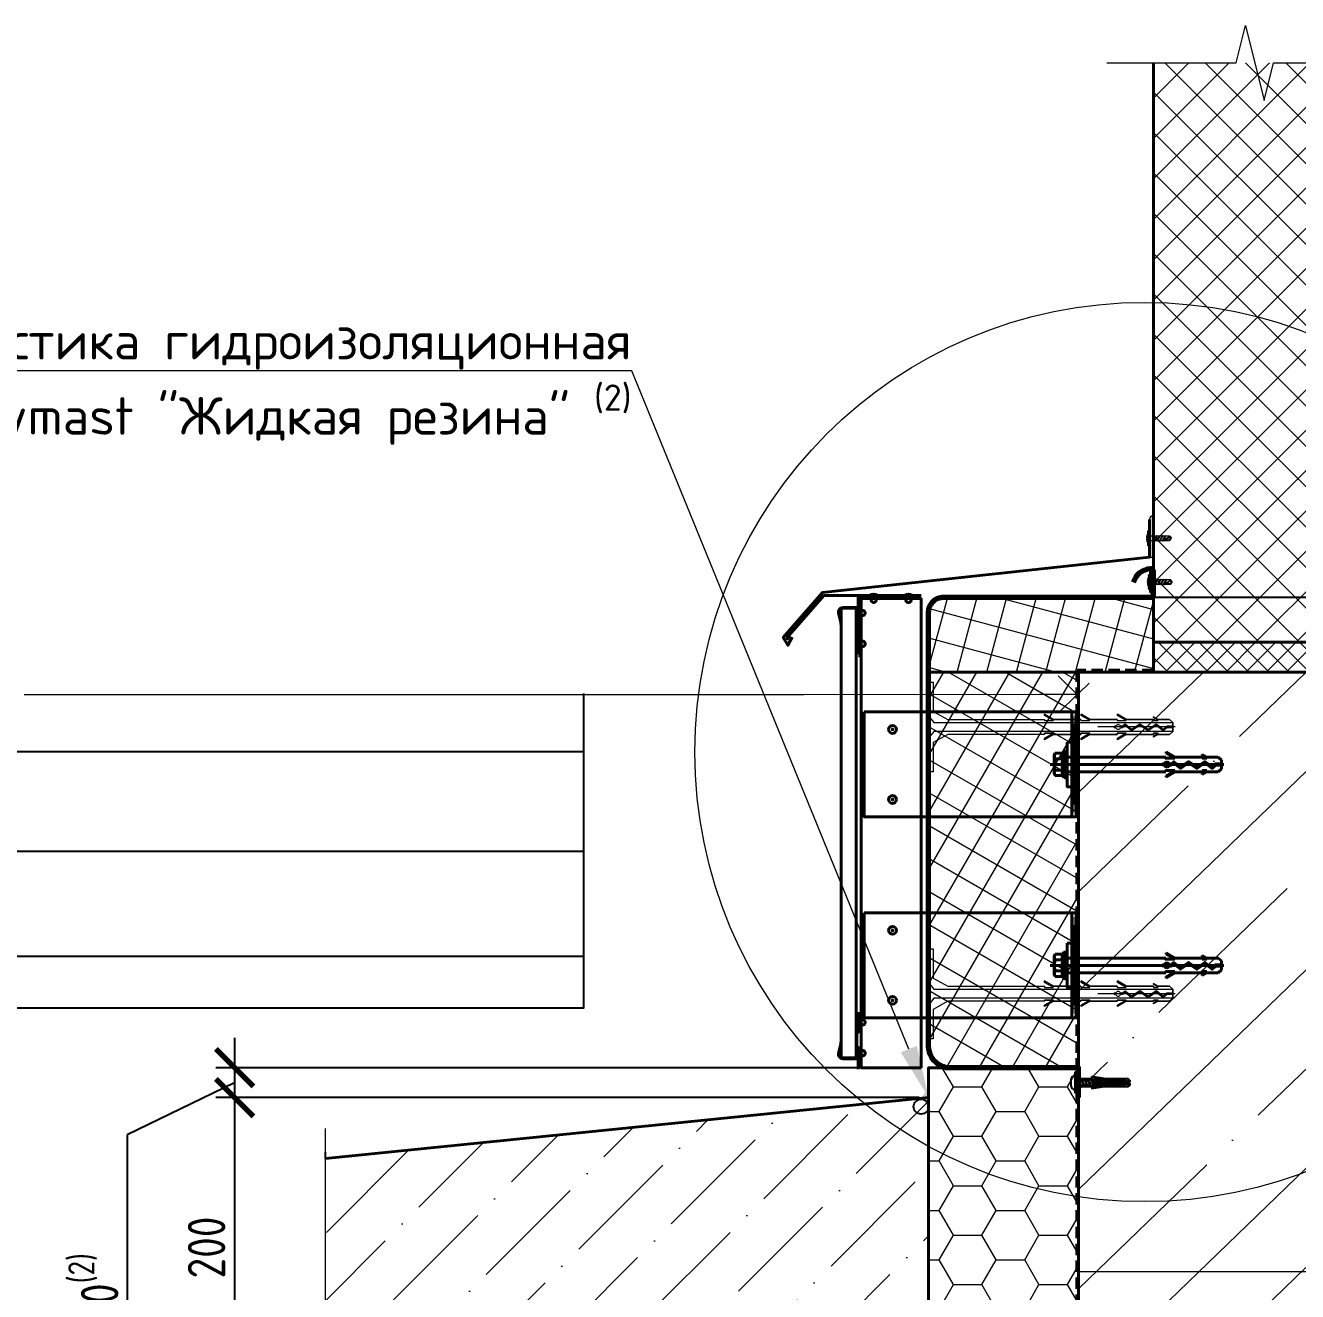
# Model space of a CAD drawing. Header units: millimetres. Extents: x -3689 to 2955806, y -724709 to -635850.
# Drawn here: x 2948926 to 2949774, y -717738 to -716893 of the extents above; entities that cross this region are included whole.
import ezdxf
from ezdxf import colors
from ezdxf.entities.mleader import LeaderData, LeaderLine
from ezdxf.math import Vec2, Vec3

# ---------------------------------------------------------------- set-up
doc = ezdxf.new("R2010")
doc.units = ezdxf.units.MM
doc.set_wipeout_variables(frame=1)
doc.header["$PDMODE"] = 35
doc.linetypes.add('DASHED2', pattern=[0.375, 0.25, -0.125])
for name, color, linetype, lineweight in [('0_текст', 7, 'Continuous', 0), ('_PP_Hatch', 9, 'Continuous', 9), ('_PP_Primary Line Continuous', 3, 'Continuous', 40), ('_Выноска', 7, 'Continuous', 15), ('K_Dim', 165, 'Continuous', 13), ('гидроветрозащита', 10, 'Continuous', 70), ('Гидроизоляция монолита', 30, 'DASHED2', 50), ('Стены сечение', 7, 'Continuous', 40), ('Штрих Мин. Вата', 40, 'Continuous', 15)]:
    doc.layers.add(name, color=color, linetype=linetype, lineweight=lineweight)
doc.layers.add('S-METL', color=14, linetype='Continuous')
doc.layers.add('S-WALL-PATT', color=181, linetype='Continuous')
doc.styles.add('GOST 2.304', font='CS_Gost2304.shx')
doc.styles.add('SPDS', font='isocpeui.ttf')
doc.linetypes.add('зигзаг', pattern='A,0.00254,-5.08,[131,ltypeshp.shx,S=5.08,R=0,X=-5.08,Y=0],-10.16,[131,ltypeshp.shx,S=5.08,R=180,X=5.08,Y=0],-5.08', length=20.32254)
doc.dimstyles.new('SPDS', dxfattribs={"dimscale": 100, "dimtxt": 2.5, "dimasz": 2.5, "dimexe": 1.25, "dimexo": 0.625, "dimtad": 1, "dimdec": 0, "dimrnd": 0.001, "dimtxsty": 'GOST 2.304', "dimblk": 'ARCHTICK', "dimblk1": 'ARCHTICK', "dimblk2": 'ARCHTICK', "dimcen": 2.5, "dimdle": 2, "dimadec": 0, "dimazin": 2, "dimtfac": 0.75, "dimtdec": 4, "dimtmove": 1, "dimatfit": 3, "dimfxl": 1, "dimtolj": 1, "dimarcsym": 0})

# ---------------------------------------------------------------- blocks, each defined once
blk = doc.blocks.new('анкер')
at = {"color": 9, "ltscale": 5}
for p, q in [((-96.6, 8.72), (-97.29, 7.44)), ((-96.6, 8.72), (-96.6, -8.72)), ((-103.04, 6.25), (-102.36, 7.44)), ((-103.04, -6.25), (-103.04, 6.25)), ((-97.29, 7.44), (-102.36, 7.44)), ((-97.29, 3.72), (-102.36, 3.72)), ((-103.04, -6.25), (-102.36, -7.44)), ((-97.29, -3.72), (-102.36, -3.72)), ((-97.29, -7.44), (-102.36, -7.44)), ((-96.6, -8.72), (-97.29, -7.44))]:
    blk.add_line(p, q, dxfattribs=at)
at = {"color": 9}
for p, q in [((-96.11, 8.72), (-96.6, 8.72)), ((-96.11, -8.72), (-96.6, -8.72))]:
    blk.add_line(p, q, dxfattribs=at)
at = {"color": 9, "ltscale": 3}
blk.add_line((-96.11, 8.72), (-96.11, -8.72), dxfattribs=at)
at = {"color": 9, "ltscale": 10}
blk.add_line((10.06, 0), (-105.74, 0), dxfattribs=at)
at = {"color": 9, "ltscale": 7}
for p, q in [((-94.35, 4.91), (-28.61, 4.91)), ((-22.33, 4.91), (-28.45, 8.44)), ((-28.45, 8.44), (-28.45, 7.53)), ((-22.54, 4.13), (-28.45, 7.54)), ((-22.33, 4.91), (-4.35, 4.91)), ((-22.33, 4.91), (-4.35, 4.91)), ((-4.35, 4.91), (-4.35, 4.13)), ((-4.35, 4.13), (-1.21, 4.13)), ((-1.21, 4.91), (-4.27, 6.68)), ((-4.27, 6.68), (-4.27, 6.22)), ((-1.21, 4.13), (-4.27, 6.23)), ((-1.21, 4.91), (6.27, 4.91)), ((8.62, 2.95), (6.27, 4.91)), ((8.23, -0.47), (8.23, 0.46)), ((8.62, -2.95), (8.62, 2.95)), ((-94.35, -4.91), (-28.61, -4.91)), ((-22.54, -4.13), (-28.45, -7.54)), ((-22.33, -4.91), (-28.45, -8.44)), ((-28.45, -8.44), (-28.45, -7.53)), ((-24.94, -0.47), (-25.89, -0.47)), ((-22.33, -4.91), (-4.35, -4.91)), ((-4.35, -4.91), (-4.35, -4.13)), ((-4.35, -4.13), (-1.21, -4.13)), ((-1.21, -4.13), (-4.27, -6.23)), ((-1.21, -4.91), (-4.27, -6.68)), ((-4.27, -6.68), (-4.27, -6.22)), ((-1.21, -4.91), (6.27, -4.91)), ((8.62, -2.95), (6.27, -4.91))]:
    blk.add_line(p, q, dxfattribs=at)
blk.add_lwpolyline([(-96.11, -8.92), (-94.35, -8.92), (-94.35, 8.92), (-96.11, 8.92)], close=True, dxfattribs=at)
at = {"color": 9, "ltscale": 5}
blk.add_lwpolyline([(-94.35, 14.86), (-91.38, 14.86), (-91.38, -14.86), (-94.35, -14.86)], close=True, dxfattribs=at)
at = {"color": 9, "ltscale": 7}
for points in [[(-29.42, 0.47), (-30.24, 0.47)], [(-28.61, 4.91), (-28.61, 4.13), (-22.54, 4.13)], [(8.23, 0.46), (4.55, 0.46), (2.21, -1.7), (-2.51, 1.93), (-7.86, -1.7), (-13.56, 1.93), (-18.9, -1.7), (-23.31, 1.85), (-24.94, 0.47), (-26.43, 0.47)], [(8.23, -0.47), (4.55, -0.47), (2.21, -2.63), (-2.51, 1), (-7.86, -2.63), (-13.56, 1), (-18.9, -2.63), (-23.31, 0.92), (-24.94, -0.47), (-26.43, -0.47)], [(-29.42, -0.47), (-30.24, -0.47)], [(-28.61, -4.91), (-28.61, -4.13), (-22.54, -4.13)]]:
    blk.add_lwpolyline(points, dxfattribs=at)
for centre, radius, start, end in [((-30.24, 0), 0.471, 90, 270), ((-27.92, 0), 1.57, 17.4576, 162.5424), ((-27.92, 0), 1.57, 197.4576, 342.5424)]:
    blk.add_arc(centre, radius, start, end, dxfattribs=at)
at = {"color": 9, "ltscale": 5}
for points in [[(-102.36, 7.44), (-103.43, 5.58), (-102.36, 3.72)], [(-102.36, 3.72), (-103.43, 0), (-102.36, -3.72)], [(-97.29, 3.72), (-98.36, 5.58), (-97.29, 7.44)], [(-97.29, -3.72), (-98.36, 0), (-97.29, 3.72)], [(-102.36, -3.72), (-103.43, -5.58), (-102.36, -7.44)], [(-97.29, -7.44), (-98.36, -5.58), (-97.29, -3.72)]]:
    blk.add_rational_spline(points, [1.31624349047, 1.51986706708, 1.31624349047], degree=2, dxfattribs=at)
blk = doc.blocks.new('4.2x16')
at = {"lineweight": 0}
for p, q in [((-1.2, 5.3), (-1.2, -5.3)), ((14.88, 1.6), (16, 0))]:
    blk.add_line(p, q, dxfattribs=at)
for points in [[(-1.2, 3.6, 0.114819), (-2.1, 0.25), (-1.6, 0.25), (-1.6, -0.25), (-2.1, -0.25, 0.114819), (-1.2, -3.6)], [(0, -5.3), (0, 5.3, 0.414214), (-0.2, 5.5), (-1, 5.5, 0.414214), (-1.2, 5.3, 0.209763), (-1.2, 3.8)], [(0, 3.1, 0.414214), (1.5, 1.6), (3.3, 1.6), (3.59, 2.1)], [(14.23, -0.83, 0.131652), (14.88, -1.6), (16, 0), (14.23, -0.83), (9.88, 1.6), (14.88, 1.6), (14.72, 1.3), (15.72, -0.13)], [(-1.2, -3.8, 0.209763), (-1.2, -5.3, 0.414214), (-1, -5.5), (-0.2, -5.5, 0.414214), (0, -5.3)], [(5.15, -1.6), (1.5, -1.6, 0.414214), (0, -3.1)]]:
    blk.add_lwpolyline(points, format="xyb", dxfattribs=at)
for points in [[(0, -1.6), (0, -1.6), (0, 1.6)], [(3.59, 2.1), (5.44, -2.1)], [(3.88, 1.6), (5.3, 1.6)], [(5.59, 2.1), (7.44, -2.1)], [(5.88, 1.6), (7.3, 1.6)], [(7.59, 2.1), (9.44, -2.1)], [(7.88, 1.6), (9.3, 1.6)], [(14.72, 1.3), (11.03, 1.3), (14.57, -0.67)], [(7.15, -1.6), (5.73, -1.6)], [(9.15, -1.6), (7.73, -1.6)], [(11.15, -1.6), (9.73, -1.6)], [(11.73, -1.6), (11.44, -2.1)], [(14.88, -1.6), (11.73, -1.6)]]:
    blk.add_lwpolyline(points, dxfattribs=at)
for points in [[(3.59, 2.1), (5.73, -1.6), (5.44, -2.1), (3.3, 1.6)], [(5.3, 1.6), (5.59, 2.1), (7.73, -1.6), (7.44, -2.1)], [(7.3, 1.6), (7.59, 2.1), (9.73, -1.6), (9.44, -2.1)], [(9.59, 2.1), (11.44, -2.1), (9.3, 1.6), (9.59, 2.1), (11.73, -1.6)]]:
    blk.add_lwpolyline(points, close=True, dxfattribs=at)
blk = doc.blocks.new('*U385')
blk.add_blockref('4.2x16', (0, 0))
blk = doc.blocks.new('перфолента')
at = {"layer": '_PP_Primary Line Continuous', "color": 116, "true_color": 0x136734}
for points in [[(-3.26, -10.65), (-1.26, -10.65), (-1.26, 3.35), (-3.26, 3.35), (-3.26, -10.65)], [(-3.26, 3.35), (-1.26, -10.65), (-1.26, 3.35), (-3.26, -10.65)]]:
    blk.add_lwpolyline(points, dxfattribs=at)
blk = doc.blocks.new('шуруп 4х40')
at = {"color": 0}
for p, q in [((-3.23, -2.91), (-3.23, 2.91)), ((-1.13, 5.33), (0, 5.33)), ((0, -5.33), (0, 5.33)), ((0, 1.92), (0.08, 2)), ((0.79, -1.73), (0, 1.1)), ((1.1, -2), (0.08, 2)), ((0.08, 2), (0.39, 1.73)), ((1.36, -1.73), (0.39, 1.73)), ((2.26, 1.73), (0.39, 1.73)), ((2.26, 1.73), (2.52, 2)), ((3.23, -1.73), (2.26, 1.73)), ((3.54, -2), (2.52, 2)), ((2.52, 2), (2.83, 1.73)), ((3.8, -1.73), (2.83, 1.73)), ((2.83, 1.73), (4.66, 1.73)), ((4.66, 1.73), (4.92, 2)), ((5.63, -1.73), (4.66, 1.73)), ((5.94, -2), (4.92, 2)), ((4.92, 2), (5.23, 1.73)), ((6.2, -1.73), (5.23, 1.73)), ((5.23, 1.73), (7.09, 1.73)), ((7.09, 1.73), (7.35, 2)), ((8.06, -1.73), (7.09, 1.73)), ((8.37, -2), (7.35, 2)), ((7.35, 2), (7.66, 1.73)), ((8.63, -1.73), (7.66, 1.73)), ((9.53, 1.73), (7.66, 1.73)), ((9.53, 1.73), (9.78, 2)), ((10.5, -1.73), (9.53, 1.73)), ((10.81, -2), (9.78, 2)), ((9.78, 2), (10.09, 1.73)), ((11.06, -1.73), (10.09, 1.73)), ((11.96, 1.73), (10.09, 1.73)), ((11.96, 1.73), (12.22, 2)), ((12.93, -1.73), (11.96, 1.73)), ((13.24, -2), (12.22, 2)), ((12.22, 2), (12.53, 1.73)), ((13.5, -1.73), (12.53, 1.73)), ((12.53, 1.73), (14.36, 1.73)), ((14.36, 1.73), (14.62, 2)), ((15.33, -1.73), (14.36, 1.73)), ((15.64, -2), (14.62, 2)), ((14.62, 2), (14.93, 1.73)), ((15.9, -1.73), (14.93, 1.73)), ((14.93, 1.73), (16.79, 1.73)), ((16.79, 1.73), (17.05, 2)), ((17.77, -1.73), (16.79, 1.73)), ((18.08, -2), (17.05, 2)), ((17.05, 2), (17.36, 1.73)), ((18.33, -1.73), (17.36, 1.73)), ((19.19, 1.73), (17.36, 1.73)), ((19.19, 1.73), (19.45, 2)), ((20.17, -1.73), (19.19, 1.73)), ((20.48, -2), (19.45, 2)), ((19.45, 2), (19.76, 1.73)), ((20.73, -1.73), (19.76, 1.73)), ((21.63, 1.73), (19.76, 1.73)), ((21.63, 1.73), (21.89, 2)), ((22.6, -1.73), (21.63, 1.73)), ((22.91, -2), (21.89, 2)), ((21.89, 2), (22.2, 1.73)), ((23.17, -1.73), (22.2, 1.73)), ((24.03, 1.73), (22.2, 1.73)), ((24.03, 1.73), (24.29, 2)), ((25, -1.73), (24.03, 1.73)), ((25.31, -2), (24.29, 2)), ((24.29, 2), (24.6, 1.73)), ((25.57, -1.73), (24.6, 1.73)), ((26.46, 1.73), (24.6, 1.73)), ((26.46, 1.73), (26.72, 2)), ((27.43, -1.73), (26.46, 1.73)), ((27.74, -2), (26.72, 2)), ((26.72, 2), (27.03, 1.73)), ((28, -1.73), (27.03, 1.73)), ((28.86, 1.73), (27.03, 1.73)), ((28.86, 1.73), (29.12, 2)), ((29.83, -1.73), (28.86, 1.73)), ((30.14, -2), (29.12, 2)), ((29.12, 2), (29.43, 1.73)), ((30.4, -1.73), (29.43, 1.73)), ((29.43, 1.73), (31.26, 1.73)), ((31.26, 1.73), (31.52, 2)), ((32.23, -1.73), (31.26, 1.73)), ((32.54, -2), (31.52, 2)), ((31.52, 2), (31.83, 1.73)), ((32.8, -1.73), (31.83, 1.73)), ((31.83, 1.73), (33.76, 1.73)), ((33.76, 1.73), (34.02, 2)), ((34.73, -1.73), (33.76, 1.73)), ((35.04, -2), (34.02, 2)), ((34.02, 2), (34.33, 1.73)), ((35.3, -1.73), (34.33, 1.73)), ((34.33, 1.73), (35.67, 1.73)), ((36.25, 1.5), (35.67, 1.73)), ((36.52, 1.68), (36.25, 1.5)), ((36.95, -1.22), (36.25, 1.5)), ((37.25, -1.39), (36.52, 1.68)), ((36.91, 1.24), (36.52, 1.68)), ((37.44, -1.02), (36.91, 1.24)), ((40, 0), (36.91, 1.24)), ((37.44, -1.02), (40, 0)), ((-1.13, -5.33), (0, -5.33)), ((0, -1.73), (0.79, -1.73)), ((0.79, -1.73), (1.1, -2)), ((1.36, -1.73), (1.1, -2)), ((1.36, -1.73), (3.23, -1.73)), ((3.23, -1.73), (3.54, -2)), ((3.8, -1.73), (3.54, -2)), ((3.8, -1.73), (5.63, -1.73)), ((5.63, -1.73), (5.94, -2)), ((6.2, -1.73), (5.94, -2)), ((6.2, -1.73), (8.06, -1.73)), ((8.06, -1.73), (8.37, -2)), ((8.63, -1.73), (8.37, -2)), ((8.63, -1.73), (10.5, -1.73)), ((10.5, -1.73), (10.81, -2)), ((11.06, -1.73), (10.81, -2)), ((11.06, -1.73), (12.93, -1.73)), ((12.93, -1.73), (13.24, -2)), ((13.5, -1.73), (13.24, -2)), ((13.5, -1.73), (15.33, -1.73)), ((15.33, -1.73), (15.64, -2)), ((15.9, -1.73), (15.64, -2)), ((15.9, -1.73), (17.77, -1.73)), ((17.77, -1.73), (18.08, -2)), ((18.33, -1.73), (18.08, -2)), ((18.33, -1.73), (20.17, -1.73)), ((20.17, -1.73), (20.48, -2)), ((20.73, -1.73), (20.48, -2)), ((20.73, -1.73), (22.6, -1.73)), ((22.6, -1.73), (22.91, -2)), ((23.17, -1.73), (22.91, -2)), ((23.17, -1.73), (25, -1.73)), ((25, -1.73), (25.31, -2)), ((25.57, -1.73), (25.31, -2)), ((25.57, -1.73), (27.43, -1.73)), ((27.43, -1.73), (27.74, -2)), ((28, -1.73), (27.74, -2)), ((28, -1.73), (29.83, -1.73)), ((29.83, -1.73), (30.14, -2)), ((30.4, -1.73), (30.14, -2)), ((30.4, -1.73), (32.23, -1.73)), ((32.23, -1.73), (32.54, -2)), ((32.8, -1.73), (32.54, -2)), ((32.8, -1.73), (34.73, -1.73)), ((34.73, -1.73), (35.04, -2)), ((35.3, -1.73), (35.04, -2)), ((35.3, -1.73), (35.67, -1.73)), ((35.67, -1.73), (36.95, -1.22)), ((36.95, -1.22), (37.25, -1.39)), ((37.25, -1.39), (37.44, -1.02))]:
    blk.add_line(p, q, dxfattribs=at)
for centre, start, end in [((1.84, 0.64), 122.32345, 155.86419), ((1.84, -0.64), 204.13581, 237.67655)]:
    blk.add_arc(centre, 5.56, start, end, dxfattribs=at)
blk = doc.blocks.new('дюбель 6х40')
for p, q in [((0, 3), (12, 3)), ((0, -3), (0, 3)), ((11.98, 3.63), (12.13, 4.52)), ((21, 2.11), (11.98, 3.63)), ((12, 3), (12, 2.1)), ((12, 2.1), (21, 2.1)), ((12, 0.3), (40, 0.3)), ((12, -0.3), (12, 0.3)), ((21, 3), (12.13, 4.52)), ((21, 3), (38.61, 3)), ((24.01, 1.2), (24.01, 3)), ((24.01, 1.2), (27.61, 1.2)), ((27.61, 1.2), (27.61, 3)), ((30.01, 1.2), (30.01, 3)), ((30.01, 1.2), (33.61, 1.2)), ((33.61, 1.2), (33.61, 3)), ((38.61, 3), (38.61, 0.3)), ((40, 1.8), (38.61, 3)), ((40, 1.8), (40, 0.3)), ((12, -3), (0, -3)), ((21, -2.11), (11.98, -3.63)), ((11.98, -3.63), (12.13, -4.52)), ((12, -0.3), (40, -0.3)), ((12, -2.1), (21, -2.1)), ((12, -3), (12, -2.1)), ((21, -3), (12.13, -4.52)), ((38.61, -3), (21, -3)), ((24.01, -1.2), (27.61, -1.2)), ((24.01, -1.2), (24.01, -3)), ((27.61, -1.2), (27.61, -3)), ((30.01, -1.2), (33.61, -1.2)), ((30.01, -1.2), (30.01, -3)), ((33.61, -1.2), (33.61, -3)), ((38.61, -0.3), (38.61, -3)), ((40, -1.8), (38.61, -3)), ((40, -0.3), (40, -1.8))]:
    blk.add_line(p, q)
blk = doc.blocks.new('*U410')
for name in ['шуруп 4х40', 'дюбель 6х40']:
    blk.add_blockref(name, (0, 0))
blk = doc.blocks.new('кляммер')
at = {"layer": '_PP_Primary Line Continuous', "color": 6}
blk.add_lwpolyline([(0, 38), (0, 24.59), (-1, 24.59), (-1, 14.59), (0, 14.59), (0, 0)], dxfattribs=at)
blk.add_lwpolyline([(0, 0), (0, 6, 0.414214), (-1, 7), (-10.19, 7, -0.485847), (-13.1, 10.71), (-11.61, 16.84, 0.144281), (-11.67, 17.97), (-11.87, 18.55)], format="xyb", dxfattribs=at)
blk = doc.blocks.new('заклнпка')
at = {"layer": '_PP_Primary Line Continuous', "color": 116, "true_color": 0x136734}
blk.add_lwpolyline([(-0.25, -2.36), (0, -2.36), (0, -1.36), (2, -1.36, 1.795088), (2, 1.64), (0, 1.64), (0, 2.64), (-0.25, 2.64, 0.29532)], format="xyb", close=True, dxfattribs=at)
blk = doc.blocks.new('ваыаы')
at = {"layer": '_PP_Primary Line Continuous', "color": 159, "true_color": 0x22346e}
blk.add_lwpolyline([(-141.44, 35), (0, 35), (0, -35), (-141.44, -35)], close=True, dxfattribs=at)
blk.add_lwpolyline([(0, -35), (-3, -35), (-3, 35), (0, 35), (-3, -35), (0, -35), (-3, 35)], dxfattribs=at)
blk = doc.blocks.new('_ARCHTICK')
at = {"color": 0, "linetype": 'ByBlock', "const_width": 0.15}
blk.add_lwpolyline([(-0.5, -0.5), (0.5, 0.5)], dxfattribs=at)
blk = doc.blocks.new('*D464')
at = {"layer": '_Выноска', "color": 0, "lineweight": -2, "transparency": 16777216}
for p, q in [((2950086.4, -717188.15), (2950086.4, -717274.43)), ((2950086.4, -717254.43), (2950086.4, -717344.43)), ((2949633.51, -717274.43), (2950098.9, -717274.43)), ((2949633.51, -717324.43), (2950098.9, -717324.43))]:
    blk.add_line(p, q, dxfattribs=at)
at = {"layer": 'Defpoints', "color": 0, "transparency": 16777216}
for p in [(2949627.26, -717274.43), (2949627.26, -717324.43), (2950086.4, -717324.43)]:
    blk.add_point(p, dxfattribs=at)
at = {"layer": '_Выноска', "color": 0, "lineweight": -2, "transparency": 16777216, "xscale": 25, "yscale": 25, "zscale": 25}
for p, rotation in [((2950086.4, -717274.43), 90), ((2950086.4, -717324.43), 270)]:
    blk.add_blockref('_ARCHTICK', p, dxfattribs=dict(at, rotation=rotation))
at = {"layer": '_Выноска', "color": 0, "transparency": 16777216, "insert": (2950067.65, -717214.64), "char_height": 25, "attachment_point": 5, "rotation": 90, "style": 'GOST 2.304'}
blk.add_mtext('\\A1;50', dxfattribs=at)
blk = doc.blocks.new('*D466')
at = {"layer": '_Выноска', "color": 0, "lineweight": -2, "transparency": 16777216}
for p, q in [((2949065.14, -717588.43), (2949065.14, -717828.43)), ((2949522.01, -717608.43), (2949052.64, -717608.43)), ((2949522.01, -717808.43), (2949052.64, -717808.43))]:
    blk.add_line(p, q, dxfattribs=at)
at = {"layer": 'Defpoints', "color": 0, "transparency": 16777216}
for p in [(2949528.26, -717608.43), (2949065.14, -717808.43), (2949528.26, -717808.43)]:
    blk.add_point(p, dxfattribs=at)
at = {"layer": '_Выноска', "color": 0, "lineweight": -2, "transparency": 16777216, "xscale": 25, "yscale": 25, "zscale": 25}
for p, rotation in [((2949065.14, -717608.43), 90), ((2949065.14, -717808.43), 270)]:
    blk.add_blockref('_ARCHTICK', p, dxfattribs=dict(at, rotation=rotation))
at = {"layer": '_Выноска', "color": 0, "transparency": 16777216, "insert": (2949046.39, -717708.43), "char_height": 25, "attachment_point": 5, "rotation": 90, "style": 'GOST 2.304'}
blk.add_mtext('\\A1;200', dxfattribs=at)
blk = doc.blocks.new('*D468')
at = {"layer": '_Выноска', "color": 0, "lineweight": -2, "transparency": 16777216}
for p, q in [((2949065.14, -717568.43), (2949065.14, -717628.43)), ((2949522.01, -717588.43), (2949052.64, -717588.43)), ((2949065.14, -717598.43), (2948993.32, -717633.14)), ((2949522.01, -717608.43), (2949052.64, -717608.43)), ((2948993.32, -717633.14), (2948993.32, -717825.05))]:
    blk.add_line(p, q, dxfattribs=at)
at = {"layer": 'Defpoints', "color": 0, "transparency": 16777216}
for p in [(2949528.26, -717588.43), (2949065.14, -717608.43), (2949528.26, -717608.43)]:
    blk.add_point(p, dxfattribs=at)
at = {"layer": '_Выноска', "color": 0, "lineweight": -2, "transparency": 16777216, "xscale": 25, "yscale": 25, "zscale": 25}
for p, rotation in [((2949065.14, -717588.43), 90), ((2949065.14, -717608.43), 270)]:
    blk.add_blockref('_ARCHTICK', p, dxfattribs=dict(at, rotation=rotation))
at = {"layer": '_Выноска', "color": 0, "transparency": 16777216, "insert": (2948970.82, -717761.7), "char_height": 25, "width": 244.6245, "attachment_point": 5, "rotation": 90, "style": 'GOST 2.304'}
blk.add_mtext('\\A1;20-100{\\H0.7x;\\S(2)^ ;}', dxfattribs=at)
blk = doc.blocks.new('заккккккл')
at = {"layer": '_PP_Primary Line Continuous', "color": 7}
for radius in [2.61, 0.21]:
    blk.add_circle((0, 0), radius, dxfattribs=at)
blk = doc.blocks.new('Паршют')
at = {"color": 1}
for p, q in [((164.43, 0), (113, 0)), ((162.61, -0.47), (162.61, 0.46)), ((163, -2.95), (163, 2.95)), ((83.31, -4.22), (77.41, -7.62)), ((83.52, -5), (77.41, -8.53)), ((77.41, -8.53), (77.41, -7.61)), ((113, -5), (125.77, -5)), ((131.83, -4.22), (125.93, -7.62)), ((132.04, -5), (125.93, -8.53)), ((125.93, -8.53), (125.93, -7.61)), ((129.44, -0.47), (128.48, -0.47)), ((132.04, -5), (150.03, -5)), ((150.03, -5), (150.03, -4.22)), ((150.03, -4.22), (153.17, -4.22)), ((153.17, -4.22), (150.11, -6.31)), ((153.17, -5), (150.11, -6.77)), ((150.11, -6.77), (150.11, -6.31)), ((153.17, -5), (160.65, -5)), ((163, -3.04), (160.65, -5))]:
    blk.add_line(p, q, dxfattribs=at)
at = {"color": 9, "ltscale": 7}
for p, q in [((83.52, -5), (101.51, -5)), ((107.57, -4.22), (101.67, -7.62)), ((107.78, -5), (101.67, -8.53)), ((101.67, -8.53), (101.67, -7.61)), ((107.78, -5), (125.77, -5))]:
    blk.add_line(p, q, dxfattribs=at)
at = {"color": 1}
for points in [[(77.41, 7.61), (77.41, 8.53), (83.52, 5), (101.51, 5), (101.51, 4.22), (107.57, 4.22), (101.67, 7.62), (101.67, 8.53), (107.78, 5), (125.77, 5), (125.77, 4.22), (131.83, 4.22), (125.93, 7.62), (125.93, 8.53), (132.04, 5), (150.03, 5), (150.03, 4.22), (153.17, 4.22), (150.11, 6.31), (150.11, 6.77), (153.17, 5), (160.65, 5), (162.93, 3), (162.94, -3), (160.65, -5), (153.17, -5), (150.11, -6.77), (150.11, -6.31), (153.17, -4.22), (150.03, -4.22), (150.03, -5), (132.04, -5), (125.93, -8.53), (125.93, -7.62), (131.83, -4.22), (125.77, -4.22), (125.77, -5), (107.78, -5), (101.67, -8.53), (101.67, -7.61), (107.57, -4.22), (101.51, -4.22), (101.51, -5), (83.52, -5), (77.41, -8.53), (77.41, -7.61), (83.31, -4.22), (77.25, -4.22), (77.25, -5), (12.71, -5), (3, -10.38), (3, -30), (0, -30), (0, 30), (3, 30), (3, 10.38), (12.71, 5), (77.25, 5), (77.25, 4.22), (83.31, 4.22), (77.41, 7.62)], [(132.04, 5), (125.93, 8.53), (125.93, 7.61)], [(162.94, -3), (3.43, -3), (0.64, -6.65), (0.64, -6.65), (0, -6.65), (0, 6.65), (0.64, 6.65), (0.64, 6.65), (3.43, 3), (162.93, 3)], [(113, 5), (125.77, 5), (125.77, 4.22), (131.83, 4.22), (125.93, 7.62)], [(124.96, 0.47), (124.14, 0.47)], [(162.61, 0.46), (158.93, 0.46), (156.59, -1.7), (151.87, 1.93), (146.52, -1.7), (140.82, 1.93), (135.47, -1.7), (131.07, 1.85), (129.44, 0.47), (127.95, 0.47)], [(162.61, -0.47), (158.93, -0.47), (156.59, -2.63), (151.87, 1), (146.52, -2.63), (140.82, 1), (135.47, -2.63), (131.07, 0.92), (129.44, -0.47), (127.95, -0.47)], [(150.03, 5), (132.04, 5), (150.03, 5), (150.03, 4.22), (153.17, 4.22), (150.11, 6.31)], [(163, 3.04), (160.65, 5), (153.17, 5), (150.11, 6.77), (150.11, 6.31)], [(77.25, -5), (77.25, -4.22), (83.31, -4.22)], [(124.96, -0.47), (124.14, -0.47)], [(125.77, -5), (125.77, -4.22), (131.83, -4.22)]]:
    blk.add_lwpolyline(points, dxfattribs=at)
at = {"color": 9, "ltscale": 7}
for points in [[(83.52, 5), (101.51, 5), (83.52, 5), (77.41, 8.53), (77.41, 7.61)], [(107.78, 5), (125.77, 5), (107.78, 5), (101.67, 8.53), (101.67, 7.61)], [(101.51, 5), (101.51, 4.22), (107.57, 4.22), (101.67, 7.62)], [(101.51, -5), (101.51, -4.22), (107.57, -4.22)]]:
    blk.add_lwpolyline(points, dxfattribs=at)
at = {"color": 1}
for centre, radius, start, end in [((124.14, 0), 0.471, 90, 270), ((126.45, 0), 1.57, 17.4576, 162.5424), ((126.45, 0), 1.57, 197.4576, 342.5424)]:
    blk.add_arc(centre, radius, start, end, dxfattribs=at)
blk = doc.blocks.new('_Open90')
at = {"color": 0, "linetype": 'ByBlock', "lineweight": -2}
for p, q in [((-0.5, 0.5), (0, 0)), ((0, 0), (-1, 0)), ((0, 0), (-0.5, -0.5))]:
    blk.add_line(p, q, dxfattribs=at)

msp = doc.modelspace()

# ---------------------------------------------------------------- hatches: boundary and pattern name
at = {"layer": '_PP_Hatch', "ltscale": 10}
h = msp.add_hatch(dxfattribs=at)
h.set_pattern_fill('ANSI35', color=256, scale=15, angle=359)
h.set_pattern_definition([(44, (2882322.62, -730892.53), (-66.16621, 68.51712), []), (44, (2882389.96, -730893.7), (-66.16621, 68.51712), [119.0625, -23.8125, 0, -23.8125])])
h.paths.add_polyline_path([(2949868.88, -717724.43), (2949868.88, -717324.43), (2949628.26, -717324.43), (2949628.26, -717724.43), (2949628.26, -718024.43), (2949828.26, -718024.43)])
h.paths.add_polyline_path([(2950284.78, -718024.43), (2950284.78, -717724.43), (2949828.26, -717724.43), (2949828.26, -718024.43)])
at = {"layer": '_PP_Hatch', "ltscale": 20}
h = msp.add_hatch(dxfattribs=at)
h.set_pattern_fill('ANSI36', color=256, scale=10)
h.set_pattern_definition([(45, (2918890.896, -744117.166), (16.83798, 61.73926), [79.375, -15.875, 0, -15.875])])
h.paths.add_polyline_path([(2949125.65, -717808.43), (2949528.26, -717808.43), (2949528.26, -717700.76), (2949528.01, -717668.71), (2949528.01, -717608.46), (2949125.15, -717649.09)])
at = {"layer": '_Выноска'}
h = msp.add_hatch(color=256, dxfattribs=at)
h.set_gradient(color2=(0, 0, 0))
edge = h.paths.add_edge_path()
edge.add_line((2949675.67, -717222.73), (2949675.67, -717247.73))
edge.add_line((2949675.67, -717247.73), (2949678.26, -717247.73))
edge.add_line((2949678.26, -717247.73), (2949678.26, -717220.35))
edge.add_line((2949678.26, -717220.35), (2949677.67, -717220.35))
edge.add_arc((2949677.67, -717222.35), 2, 90, 180)
edge.add_line((2949675.67, -717222.35), (2949675.67, -717222.73))
at = {"layer": 'S-WALL-PATT'}
h = msp.add_hatch(color=7, dxfattribs=at)
h.dxf.hatch_style = 1
edge = h.paths.add_edge_path()
edge.add_line((2949523.25, -717608.95), (2949528.25, -717614.43))
edge.add_line((2949528.25, -717614.43), (2949528.36, -717600.87))
edge.add_arc((2949508.79, -717594.15), 20.69, 314.3226, 341.03095, ccw=False)
at = {"layer": 'Штрих Мин. Вата'}
h = msp.add_hatch(dxfattribs=at)
h.set_pattern_fill('ANSI37', color=256, scale=6)
h.set_pattern_definition([(45, (2918940.896, -744122.772), (-13.470384, 13.470384), []), (135, (2918940.896, -744122.772), (-13.470384, -13.470384), [])])
h.paths.add_polyline_path([(2949678.26, -716918.03), (2949828.26, -716918.03), (2949828.26, -717304.43), (2949678.26, -717304.43)])
h = msp.add_hatch(dxfattribs=at)
h.set_pattern_fill('ANSI37', color=256, scale=6, angle=30)
h.set_pattern_definition([(75, (2918940.896, -747346.722), (-18.400887, 4.930503), []), (165, (2918940.896, -747346.722), (-4.930503, -18.400887), [])])
edge = h.paths.add_edge_path()
edge.add_line((2949678.26, -717324.43), (2949678.26, -717274.43))
edge.add_line((2949678.26, -717274.43), (2949538.26, -717274.43))
edge.add_arc((2949538.26, -717284.43), 10, 90, 180)
edge.add_line((2949528.26, -717284.43), (2949528.26, -717324.43))
edge.add_line((2949528.26, -717324.43), (2949678.26, -717324.43))
h = msp.add_hatch(dxfattribs=at)
h.set_pattern_fill('ANSI37', color=256, scale=3)
h.set_pattern_definition([(45, (2918940.896, -744122.772), (-6.735192, 6.735192), []), (135, (2918940.896, -744122.772), (-6.735192, -6.735192), [])])
h.paths.add_polyline_path([(2949678.26, -717304.43), (2949828.26, -717304.43), (2949828.26, -717324.43), (2949678.26, -717324.43)])
h = msp.add_hatch(dxfattribs=at)
h.set_pattern_fill('ANSI37', color=256, scale=6, angle=15)
h.set_pattern_definition([(60, (2918940.896, -747346.722), (-16.497784, 9.525), []), (150, (2918940.896, -747346.722), (-9.525, -16.497784), [])])
edge = h.paths.add_edge_path()
edge.add_line((2949628.26, -717588.43), (2949628.26, -717324.43))
edge.add_line((2949628.26, -717324.43), (2949528.26, -717324.43))
edge.add_line((2949528.26, -717324.43), (2949528.26, -717574.43))
edge.add_arc((2949542.9, -717574.03), 14.65, 181.55349, 259.36913)
edge.add_line((2949540.2, -717588.43), (2949628.26, -717588.43))
h = msp.add_hatch(dxfattribs=at)
h.set_pattern_fill('HONEY', color=256, scale=6)
h.set_pattern_definition([(0, (2918940.896, -747346.722), (28.575, 16.497784), [19.05, -38.1]), (120, (2918940.896, -747346.722), (-28.575, 16.497784), [19.05, -38.1]), (60, (2918940.896, -747346.722), (6e-08, 32.995568), [-38.1, 19.05])])
h.paths.add_polyline_path([(2949528.26, -717588.43), (2949528.26, -718024.43), (2949125.65, -718024.43), (2949125.65, -718124.43), (2949628.26, -718124.43), (2949628.26, -717588.43)])

# ---------------------------------------------------------------- linework, layer by layer
for points in [[(2948718.13, -717548.58), (2949298.15, -717548.58), (2949298.15, -717338.74)], [(2948711.64, -717377.46), (2949298.15, -717377.46)], [(2948711.64, -717444.01), (2949298.15, -717444.01)], [(2948711.64, -717514.12), (2949298.15, -717514.12)], [(2949125.65, -717649.04), (2949125.65, -717644.82)]]:
    msp.add_lwpolyline(points)
msp.add_circle((2949523.25, -717614.43), 5)
at = {"layer": '_PP_Hatch', "linetype": 'Continuous', "ltscale": 10}
for p, q in [((2949628.26, -717374.43), (2949628.26, -717324.43)), ((2949628.26, -717464.43), (2949628.26, -717414.43)), ((2949628.26, -717554.43), (2949628.26, -717504.43))]:
    msp.add_line(p, q, dxfattribs=at)
at = {"layer": '_PP_Hatch', "ltscale": 10}
msp.add_lwpolyline([(2949628.26, -717324.43), (2949628.26, -717724.43)], dxfattribs=at)
at = {"layer": '_PP_Primary Line Continuous', "ltscale": 10}
for points in [[(2949678.26, -716918.03), (2949678.26, -717304.43), (2949828.26, -717304.43), (2949828.26, -716918.03)], [(2949868.88, -717724.43), (2949868.88, -717324.43), (2949628.26, -717324.43), (2949628.26, -717724.43), (2949628.26, -717724.43), (2949628.26, -718024.43), (2950284.78, -718024.43)], [(2949125.65, -718024.43), (2949528.26, -718024.43), (2949528.26, -717588.43), (2949628.26, -717588.43), (2949628.26, -718124.43), (2949125.65, -718124.43)]]:
    msp.add_lwpolyline(points, dxfattribs=at)
at = {"layer": '_PP_Primary Line Continuous'}
for points in [[(2949675.67, -717222.73), (2949675.67, -717247.73), (2949457.35, -717271.43), (2949457.35, -717271.43), (2949431.18, -717301.44), (2949434.33, -717306.58), (2949437.12, -717301.13)], [(2949523.26, -717273.43), (2949458.26, -717273.43), (2949433.65, -717301.65), (2949434.17, -717302.5), (2949435.34, -717300.22)], [(2949522.26, -717274.43), (2949482.26, -717274.43), (2949482.26, -717314.43)], [(2949628.26, -717588.43), (2949528.26, -717588.43)]]:
    msp.add_lwpolyline(points, dxfattribs=at)
at = {"layer": '_PP_Primary Line Continuous', "color": 217, "true_color": 0x93278f}
msp.add_lwpolyline([(2949523.26, -717588.43), (2949483.26, -717588.43), (2949483.26, -717275.43), (2949523.26, -717275.43), (2949523.26, -717588.43)], dxfattribs=at)
at = {"layer": '_PP_Primary Line Continuous', "ltscale": 10}
msp.add_lwpolyline([(2949678.26, -717324.43), (2949678.26, -717274.43), (2949538.26, -717274.43, 0.414214), (2949528.26, -717284.43), (2949528.26, -717324.43), (2949678.26, -717324.43)], format="xyb", dxfattribs=at)
at = {"layer": '_PP_Primary Line Continuous'}
msp.add_lwpolyline([(2949479.97, -717281.92), (2949469.97, -717281.92), (2949469.97, -717581.92), (2949479.97, -717581.92)], close=True, dxfattribs=at)
at = {"layer": '_PP_Primary Line Continuous', "ltscale": 10}
msp.add_lwpolyline([(2949628.26, -717588.43), (2949628.26, -717324.43), (2949528.26, -717324.43), (2949528.26, -717574.43, 0.353214), (2949540.2, -717588.43)], format="xyb", close=True, dxfattribs=at)
at = {"layer": '_Выноска'}
for points in [[(2949647.07, -716918.03), (2949647.07, -716918.03), (2949733.4, -716918.03), (2949739.65, -716893.03), (2949752.15, -716943.03), (2949758.4, -716918.03), (2949841.26, -716918.03), (2949863.72, -716918.03)], [(2949125.65, -718124.43), (2949125.65, -718109.43), (2949125.65, -717889.22), (2949100.65, -717882.97), (2949150.65, -717870.47), (2949125.65, -717864.22), (2949125.65, -717644), (2949125.65, -717629)]]:
    msp.add_lwpolyline(points, dxfattribs=at)
msp.add_lwpolyline([(2949675.67, -717222.73), (2949675.67, -717222.73), (2949675.67, -717247.73), (2949678.26, -717247.73), (2949678.26, -717220.35), (2949677.67, -717220.35, 0.414214), (2949675.67, -717222.35), (2949675.67, -717222.73)], format="xyb", dxfattribs=at)
at = {"layer": '_Выноска', "linetype": 'зигзаг'}
msp.add_lwpolyline([(2949628.26, -717724.43), (2949901.55, -717724.43)], dxfattribs=at)
at = {"layer": '_Выноска'}
msp.add_circle((2949672.31, -717377.82), 300, dxfattribs=at)
at = {"layer": 'K_Dim'}
msp.add_lwpolyline([(2949678.26, -717304.43), (2949828.26, -717304.43), (2949828.26, -717324.43), (2949678.26, -717324.43)], close=True, dxfattribs=at)
at = {"layer": 'гидроветрозащита'}
msp.add_lwpolyline([(2949628.26, -717608.43), (2949628.26, -717588.43), (2949540.2, -717588.43, -0.353214), (2949528.26, -717574.43), (2949528.26, -717284.43, -0.414214), (2949538.26, -717274.43), (2949677.26, -717274.43, 0.414214), (2949678.26, -717273.43), (2949678.26, -717257.43, 0.49451), (2949676.04, -717255.48), (2949676.04, -717255.48, 0.314575), (2949664.86, -717264.77)], format="xyb", dxfattribs=at)
at = {"layer": 'Гидроизоляция монолита', "ltscale": 30}
msp.add_lwpolyline([(2949678.26, -717323.43), (2949627.26, -717323.43), (2949627.26, -718124.43)], dxfattribs=at)
at = {"layer": 'Стены сечение', "ltscale": 100}
msp.add_line((2949528.26, -717608.43), (2949125.65, -717649.04), dxfattribs=at)
msp.add_lwpolyline([(2949528.26, -717608.43), (2949528.26, -718024.43)], dxfattribs=at)

# ---------------------------------------------------------------- block references
at = {"layer": '_PP_Primary Line Continuous'}
for name, p in [('перфолента', (2949679.52, -717260.78)), ('заклнпка', (2949481.26, -717285.19)), ('заклнпка', (2949481.26, -717305.77)), ('анкер', (2949715.14, -717386.1)), ('заккккккл', (2949504.17, -717409.46)), ('анкер', (2949715.14, -717520.17)), ('заккккккл', (2949504.17, -717543.53)), ('кляммер', (2949481.26, -717589.43)), ('перфолента', (2949629.52, -717594.78))]:
    msp.add_blockref(name, p, dxfattribs=at)
at = {"layer": '_PP_Primary Line Continuous', "xscale": -1, "rotation": 180}
for name, p in [('кляммер', (2949481.26, -717274.43)), ('заккккккл', (2949504.17, -717362.74)), ('заккккккл', (2949504.17, -717496.81)), ('заклнпка', (2949481.26, -717558.06)), ('заклнпка', (2949481.26, -717578.65))]:
    msp.add_blockref(name, p, dxfattribs=at)
at = {"layer": '_PP_Primary Line Continuous', "rotation": 270}
for p in [(2949491.42, -717273.43), (2949514.67, -717273.43)]:
    msp.add_blockref('заклнпка', p, dxfattribs=at)
at = {"layer": 'S-METL', "xscale": -0.9090909090909092, "yscale": 0.9090909090909092, "zscale": 0.9090909090909092, "rotation": 180}
for p in [(2949675.67, -717235.23), (2949676.26, -717264.43)]:
    msp.add_blockref('*U385', p, dxfattribs=at)
at = {"layer": 'S-METL', "xscale": 0.906249999999818, "yscale": 0.906249999999818, "zscale": 0.906249999999818}
msp.add_blockref('*U410', (2949626.26, -717598.43), dxfattribs=at)
at = {"layer": 'Гидроизоляция монолита'}
for p in [(2949626.76, -717386.1), (2949626.76, -717520.17)]:
    msp.add_blockref('ваыаы', p, dxfattribs=at)

# ---------------------------------------------------------------- dimensions: what is measured, and where the dimension line sits
at = {"layer": '_Выноска'}
dim = msp.add_linear_dim(base=(2950086.4, -717324.43), p1=(2949627.26, -717274.43), p2=(2949627.26, -717324.43), angle=90, dimstyle='SPDS', override={"dimscale": 10}, dxfattribs=at)
dim.commit()
dim.dimension.update_dxf_attribs({"geometry": '*D464', "text_midpoint": (2950086.4, -717214.64), "dimtype": 160})
dim = msp.add_linear_dim(base=(2949065.14, -717608.43), p1=(2949528.26, -717588.43), p2=(2949528.26, -717608.43), angle=90, text='<>-100{\\H0.7x;\\S(2)^ ;}', dimstyle='SPDS', override={"dimscale": 10}, dxfattribs=at)
dim.commit()
dim.dimension.update_dxf_attribs({"geometry": '*D468', "text_midpoint": (2948993.32, -717639.39), "dimtype": 160})
dim = msp.add_linear_dim(base=(2949065.14, -717808.43), p1=(2949528.26, -717608.43), p2=(2949528.26, -717808.43), angle=90, dimstyle='SPDS', override={"dimscale": 10}, dxfattribs=at)
dim.commit()
dim.dimension.update_dxf_attribs({"geometry": '*D466', "text_midpoint": (2949046.39, -717708.43)})

# ---------------------------------------------------------------- next in the draw order: block references
for p in [(2949528.26, -717361.1), (2949528.26, -717539.12)]:
    msp.add_blockref('Паршют', p, dxfattribs=at)

# ---------------------------------------------------------------- next in the draw order: linework, layer by layer
at = {"layer": 'гидроветрозащита'}
msp.add_lwpolyline([(2949628.26, -717608.43), (2949628.26, -717588.43), (2949540.2, -717588.43, -0.353214), (2949528.26, -717574.43), (2949528.26, -717284.43, -0.414214), (2949538.26, -717274.43), (2949677.26, -717274.43, 0.414214), (2949678.26, -717273.43), (2949678.26, -717257.43, 0.49451), (2949676.04, -717255.48), (2949676.04, -717255.48, 0.314575), (2949664.86, -717264.77)], format="xyb", dxfattribs=at)

# ---------------------------------------------------------------- next in the draw order: leaders
at = {"layer": '0_текст'}
ml = msp.add_multileader_mtext('Standard', dxfattribs=at)
ml.set_content('\\A1;{\\fISOCPEUR|b0|i0|c204|p34;Мастика гидроизоляционная \\PPolymast "Жидкая резина" \\H0.7x;\\S(2)^ ;}', color=256, style='SPDS')
ml.set_leader_properties(color=256, linetype='ByLayer', lineweight=-1)
ml.build(insert=Vec2(0, 0))
ml.multileader.update_dxf_attribs({"text_left_attachment_type": 6, "text_right_attachment_type": 6, "dogleg_length": 0, "arrow_head_size": 35, "scale": 10})
ctx = ml.context
ctx.base_point, ctx.scale, ctx.char_height, ctx.arrow_head_size, ctx.landing_gap_size, ctx.plane_origin = Vec3(2948875.89, -717123.39), 10, 25, 35, 0.1, Vec3(2950924.05, -717574.17)
ctx.left_attachment, ctx.right_attachment, ctx.text_align_type = 6, 6, 2
notes = []
notes.append((ctx, [(0, (1, 1, 0), (2949330.09, -717123.39), (-1, 0), 0, [(0, [(2949528.26, -717608.43)], 0, [])])]))
ctx.mtext.insert, ctx.mtext.width, ctx.mtext.defined_height, ctx.mtext.alignment, ctx.mtext.flow_direction = Vec3(2949329.99, -717090.89), 522.2417, 9.24, 3, 5
ml = msp.add_multileader_mtext('Standard', dxfattribs=at)
ml.set_content('\\pxql,t23;Керамогранит на подсистеме^I- 10 мм\\PВоздушный зазор ^I- 100 мм\\PГидро-ветрозащитная мембрана\\PISOBOX 95^I- 4 мм\\PМинераловатные плиты \\PТЕХНОЛАЙТ ЭКСТРА ^I- 100 мм\\P\\pt30;Монолитная стена (см. КЖ0)', color=256, style='SPDS')
ml.set_leader_properties(color=256, linetype='ByLayer', lineweight=-1)
ml.set_arrow_properties(name='OPEN90')
ml.build(insert=Vec2(0, 0))
ml.multileader.update_dxf_attribs({"text_left_attachment_type": 6, "text_right_attachment_type": 6, "dogleg_length": 0, "arrow_head_size": 25, "scale": 10})
ctx = ml.context
ctx.base_point, ctx.scale, ctx.char_height, ctx.arrow_head_size, ctx.landing_gap_size, ctx.plane_origin = Vec3(2948875.17, -717339.68), 10, 20, 25, 0.1, Vec3(2952570.15, -717600.95)
ctx.left_attachment, ctx.right_attachment, ctx.text_align_type = 6, 6, 2
notes.append((ctx, [(0, (1, 1, 0), (2949444.82, -717339.68), (-1, 0), 0, [(0, [(2949627.26, -717339.44)], 0, [])])]))
ctx.mtext.insert, ctx.mtext.width, ctx.mtext.defined_height, ctx.mtext.alignment, ctx.mtext.flow_direction = Vec3(2949444.72, -717315.68), 725.3376, 180.19, 3, 5
for ctx, leaders in notes:
    for number, flags, end, landing, length, lines in leaders:
        leader = LeaderData()
        leader.index, (leader.has_last_leader_line, leader.has_dogleg_vector, leader.attachment_direction) = number, flags
        leader.last_leader_point, leader.dogleg_vector, leader.dogleg_length = Vec3(end), Vec3(landing), length
        for number, points, colour, breaks in lines:
            line = LeaderLine()
            line.index, line.vertices, line.color, line.breaks = number, Vec3.list(points), colors.encode_raw_color(colour), breaks
            leader.lines.append(line)
        ctx.leaders.append(leader)

doc.saveas('drawing.dxf')
